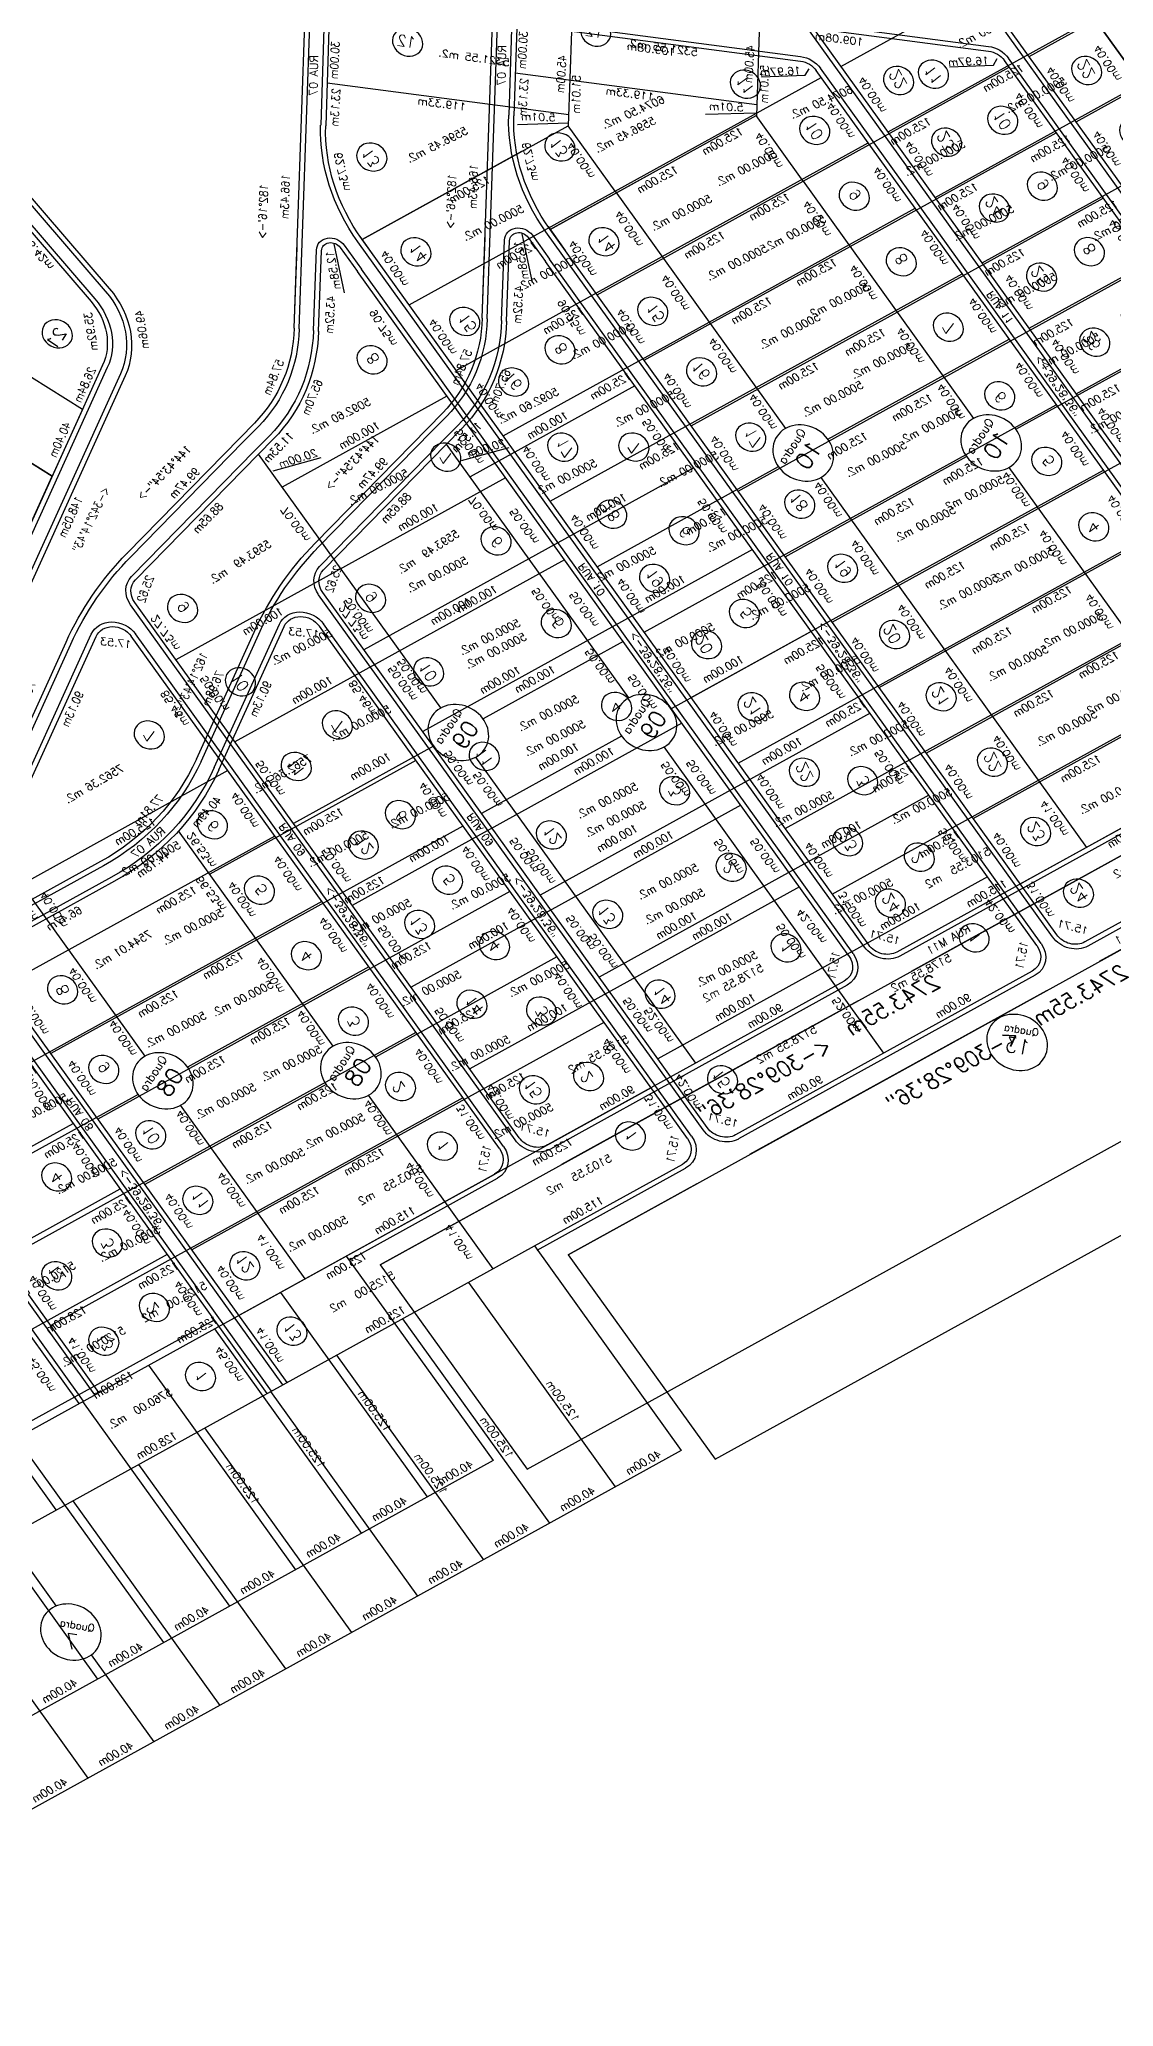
# Model space of a CAD drawing. Extents: x -23785941 to 8798891, y -8418521 to 21897894.
# Drawn here: x 2954872 to 3097321, y 4153745 to 4414754 of the extents above; entities that cross this region are included whole.
import ezdxf
from ezdxf.enums import TextEntityAlignment as Align

# ---------------------------------------------------------------- set-up
doc = ezdxf.new("R2010")
doc.units = 0
doc.header["$MEASUREMENT"] = 0
doc.header["$PDMODE"] = 34
doc.header["$PDSIZE"] = 1
doc.layers.get('0').update_dxf_attribs({"linetype": 'CONTINUOUS'})
for name, color, linetype in [('CALCADA', 3, 'CONTINUOUS'), ('REG60_100', 2, 'CONTINUOUS'), ('RUA', 1, 'CONTINUOUS')]:
    doc.layers.add(name, color=color, linetype=linetype)
doc.styles.add('1_5MM', font='romans.shx', dxfattribs={"height": 6})
doc.styles.add('1MM', font='romans.shx', dxfattribs={"height": 4})
doc.styles.add('2MM', font='romans.shx', dxfattribs={"height": 8})

# ---------------------------------------------------------------- blocks, each defined once
blk = doc.blocks.new('A$C3D774E76')
for p, q in [((-22008.23, -2031.14), (-21899.2, -2270.14)), ((-21833.74, -2284.46), (-21847.6, -2135.05)), ((-21943.6, -2143.95), (-21888.83, -2264.01)), ((-21860.55, -2283.17), (-21712.69, -2290.27)), ((-21833.74, -2284.46), (-21793.39, -2286.39)), ((-21861.13, -2295.15), (-21713.26, -2302.26)), ((-21617.29, -2392.79), (-21546.75, -2352.04)), ((-21020.53, -2363.28), (-21540.05, -2663.45)), ((-21399.78, -2582.41), (-21525.35, -2365.08)), ((-21980.48, -2434.51), (-22136.89, -2369.18)), ((-21611.28, -2403.18), (-21553.73, -2369.93)), ((-21510.73, -2414.37), (-21535.74, -2371.08)), ((-22141.11, -2380.43), (-22087.51, -2402.91)), ((-21384.49, -2383.01), (-21482.33, -2439.54)), ((-22108.84, -2393.97), (-22155.03, -2504)), ((-21288.95, -2518.37), (-21363.99, -2388.49)), ((-21827.74, -2413.4), (-21912.78, -2435.81)), ((-21691.87, -2410.89), (-21768.77, -2407.19)), ((-21727.19, -2539.44), (-21510.73, -2414.37)), ((-21410.17, -2588.41), (-21510.73, -2414.37)), ((-21351.49, -2410.14), (-21462.32, -2474.17)), ((-21980.65, -2434.44), (-22020.76, -2417.84)), ((-21909.72, -2447.41), (-21816.88, -2422.94)), ((-21692.45, -2422.88), (-21779.15, -2418.71)), ((-21586.44, -2533.19), (-21652.25, -2419.3)), ((-22010.69, -2448.02), (-22032, -2432.74)), ((-21985.24, -2445.52), (-22025.34, -2428.93)), ((-21642.03, -2710.83), (-21805.67, -2427.61)), ((-22052.45, -2947.96), (-22348.12, -2436.24)), ((-22042.09, -2442.18), (-22034.73, -2454.92)), ((-22031.7, -2436.18), (-22024.34, -2448.91)), ((-21923.93, -2438.75), (-21912.78, -2435.81)), ((-21923.29, -2441.16), (-21912.14, -2438.22)), ((-21631.64, -2704.82), (-21788.29, -2433.7)), ((-21747.21, -2504.81), (-21638.97, -2442.27)), ((-22181.49, -2450.78), (-22240.32, -2590.92)), ((-22041.22, -2443.7), (-22149.45, -2506.23)), ((-22124.94, -2492.07), (-22041.21, -2443.7)), ((-21815.2, -2810.88), (-22024.34, -2448.91)), ((-21985.11, -2445.58), (-21985.46, -2445.43)), ((-21910.36, -2444.99), (-21921.51, -2447.93)), ((-21909.72, -2447.41), (-21920.87, -2450.35)), ((-21832.18, -2581.62), (-21909.72, -2447.41)), ((-21707.18, -2574.08), (-21490.72, -2449.01)), ((-21331.48, -2444.77), (-21442.31, -2508.81)), ((-21961.29, -2558.05), (-21788.11, -2457.99)), ((-22303.76, -2762.86), (-22473.4, -2469.26)), ((-21986.3, -2514.76), (-21899.71, -2464.73)), ((-22021.2, -2478.33), (-22129.44, -2540.87)), ((-21311.46, -2479.41), (-21422.29, -2543.44)), ((-22196.53, -2486.59), (-22149.37, -2506.37)), ((-21565.95, -2538.67), (-21470.71, -2483.64)), ((-22129.44, -2540.87), (-22149.45, -2506.23)), ((-21936.27, -2601.34), (-21763.1, -2501.29)), ((-22001.19, -2512.97), (-22109.43, -2575.5)), ((-21667.16, -2643.35), (-21450.7, -2518.28)), ((-22129.44, -2540.87), (-22237.67, -2603.4)), ((-22129.44, -2540.87), (-22056.9, -2666.42)), ((-21811.68, -2587.1), (-21738.09, -2544.58)), ((-21981.18, -2547.6), (-22089.41, -2610.14)), ((-21687.17, -2608.71), (-21591.93, -2553.68)), ((-21647.15, -2677.98), (-21430.68, -2552.91)), ((-21518.41, -2650.95), (-21571.44, -2559.16)), ((-22109.43, -2575.5), (-22217.66, -2638.04)), ((-22407.32, -2583.62), (-22303.76, -2762.86)), ((-22222.69, -2577.82), (-22234.63, -2596.16)), ((-21961.17, -2582.24), (-22069.4, -2644.77)), ((-21886.24, -2687.93), (-21713.07, -2587.87)), ((-22042.06, -2941.96), (-22239.76, -2599.79)), ((-22234.63, -2596.16), (-22238.81, -2596.3)), ((-21911.26, -2644.64), (-21837.66, -2602.11)), ((-22248.06, -2609.41), (-22356.29, -2671.94)), ((-22089.41, -2610.14), (-22197.65, -2672.67)), ((-21723.61, -2769.51), (-21817.17, -2607.6)), ((-21941.16, -2616.87), (-22036.4, -2671.9)), ((-21861.23, -2731.22), (-21688.06, -2631.17)), ((-22228.05, -2644.04), (-22336.28, -2706.58)), ((-22069.4, -2644.77), (-22177.64, -2707.31)), ((-21921.15, -2651.51), (-22029.38, -2714.04)), ((-21540.05, -2663.45), (-21617.98, -2708.48)), ((-22208.04, -2678.68), (-22316.27, -2741.21)), ((-21836.22, -2774.52), (-21663.04, -2674.46)), ((-22062.38, -2686.91), (-22157.62, -2741.94)), ((-21901.14, -2686.14), (-22009.37, -2748.68)), ((-21611.98, -2718.87), (-21544.44, -2679.85)), ((-22041.89, -2692.39), (-21928.82, -2888.08)), ((-22188.03, -2713.31), (-22283.27, -2768.34)), ((-22029.38, -2714.04), (-22137.61, -2776.58)), ((-21881.13, -2720.77), (-21989.36, -2783.31)), ((-21801.54, -2814.54), (-21645.69, -2724.49)), ((-21795.54, -2824.93), (-21639.68, -2734.88)), ((-22168.02, -2747.95), (-22276.25, -2810.48)), ((-22009.37, -2748.68), (-22117.6, -2811.21)), ((-21861.11, -2755.41), (-21969.35, -2817.94)), ((-22148, -2782.58), (-22256.24, -2845.12)), ((-21989.36, -2783.31), (-22097.59, -2845.85)), ((-21841.1, -2790.04), (-21949.34, -2852.58)), ((-21969.35, -2817.94), (-22077.58, -2880.48)), ((-22028.4, -2945.61), (-21829.25, -2830.55)), ((-22022.39, -2956), (-21823.25, -2840.94)), ((-21949.34, -2852.58), (-22057.57, -2915.11))]:
    blk.add_line(p, q)
at = {"color": 1}
for p, q in [((-21793.39, -2286.39), (-21807.78, -2131.35)), ((-21793.39, -2286.39), (-21807.78, -2131.35)), ((-21753.04, -2288.33), (-21793.39, -2286.39)), ((-21477.52, -2771.69), (-20958, -2471.52)), ((-21228.34, -2483.35), (-21165.81, -2591.58)), ((-21262.98, -2503.36), (-21241.92, -2539.8)), ((-21297.61, -2523.37), (-21235.08, -2631.61)), ((-21332.24, -2543.38), (-21269.71, -2651.62)), ((-21366.88, -2563.4), (-21304.34, -2671.63)), ((-21227.02, -2565.6), (-21200.44, -2611.6)), ((-21401.51, -2583.41), (-21338.98, -2691.64)), ((-21436.15, -2603.42), (-21373.61, -2711.65)), ((-21470.78, -2623.43), (-21408.25, -2731.66)), ((-21505.42, -2643.44), (-21442.88, -2751.67)), ((-21540.05, -2663.45), (-21477.52, -2771.69)), ((-21544.44, -2679.85), (-22271.76, -3100.08)), ((-21544.44, -2679.85), (-21481.9, -2788.08)), ((-21481.9, -2788.08), (-22209.23, -3208.32))]:
    blk.add_line(p, q, dxfattribs=at)
blk.add_lwpolyline([(-21767.95, -2127.65), (-21807.78, -2131.35), (-21793.39, -2286.39), (-21753.04, -2288.33)], close=True)
for centre in [(-21864.37, -2256.77), (-21544.88, -2405.23), (-22149.34, -2419.19), (-22084.03, -2429.51), (-21516.52, -2440.51), (-21814.99, -2449.37), (-21451.88, -2444.39), (-22048.95, -2469.41), (-21744.6, -2463.36), (-21984.89, -2474.79), (-21496.51, -2475.14), (-21432.5, -2480.71), (-21793.84, -2490.42), (-22027.35, -2505.75), (-21716.8, -2510.28), (-21476.49, -2509.78), (-21413.04, -2515.13), (-21956.16, -2527.9), (-21766.72, -2533.04), (-22010.19, -2540.06), (-21696.79, -2544.92), (-21456.48, -2544.41), (-21390.99, -2550.18), (-22215, -2572.59), (-21928.07, -2567.98), (-21990.86, -2575.55), (-21745.39, -2579.15), (-21676.78, -2579.55), (-21436.47, -2579.05), (-21970.57, -2611.4), (-22210.11, -2612.45), (-21902.94, -2612.12), (-21720.96, -2620.86), (-21656.77, -2614.18), (-22255.87, -2637.11), (-22187.97, -2644), (-21950.15, -2643.97), (-21636.76, -2648.82), (-21877.81, -2656.26), (-21695.23, -2660.96), (-22238, -2671.31), (-22167.96, -2678.63), (-21930.99, -2680.88), (-21618.34, -2679.94), (-21851.38, -2699.81), (-22217.99, -2706.38), (-22147.95, -2713.26), (-21912.48, -2714.58), (-21669.37, -2706.67), (-22196.26, -2741.87), (-21828.4, -2740.98), (-22127.46, -2750.5), (-21893.53, -2751.04), (-22177.97, -2779.07), (-22107.45, -2785.14), (-21870.63, -2784.9), (-21802.97, -2782.32), (-22087.43, -2819.77), (-21851.49, -2816.9)]:
    blk.add_circle(centre, 7.5)
at = {"color": 5}
for centre in [(-21578.94, -2546.18), (-21232.93, -2551.81), (-21824.67, -2594.61), (-22049.39, -2679.41), (-21815.71, -2901.94)]:
    blk.add_circle(centre, 15, dxfattribs=at)
at = {"color": 0}
for centre, radius, start, end in [((-21858.98, -2250.39), 44.81, 204.5223, 267.25008), ((-22124.94, -2492.07), 96.7, 30.01869, 67.22869), ((-21778.11, -2601.73), 194.76, 87.25008, 104.76369), ((-21814.33, -2432.61), 10, 30.01869, 104.76369), ((-21779.63, -2428.7), 10, 87.24748, 210.01849), ((-22027.29, -2433.63), 5.09, 67.52123, 210.01869), ((-21946.07, -2354.74), 86.87, 246.66132, 284.76377), ((-21946.07, -2354.74), 98.87, 246.66132, 284.76377)]:
    blk.add_arc(centre, radius, start, end, dxfattribs=at)
for centre, radius, start, end in [((-21858.98, -2250.39), 32.81, 204.5223, 267.25008), ((-21685.35, -2275), 136.05, 267.25008, 300.01869), ((-21685.35, -2275), 148.05, 267.25008, 300.01869), ((-22231.1, -2594.79), 10, 157.22869, 210.01869), ((-21622.98, -2699.82), 10, 210.01869, 300.01869), ((-21650.69, -2715.83), 10, 300.01869, 30.01869), ((-21806.54, -2805.88), 10, 210.01869, 300.01869), ((-21834.25, -2821.89), 10, 300.01869, 30.01869)]:
    blk.add_arc(centre, radius, start, end)
for p in [(-21899.75, -2268.99), (-21888.83, -2264.01), (-21860.55, -2283.17), (-21861.13, -2295.15), (-22082.87, -2391.85), (-21617.29, -2392.79), (-22087.51, -2402.91), (-21611.28, -2403.18), (-21827.74, -2413.4), (-21768.77, -2407.19), (-21691.87, -2410.88), (-22020.76, -2417.84), (-21779.15, -2418.71), (-21769.34, -2419.18), (-21692.45, -2422.87), (-22025.34, -2428.93), (-21824.68, -2425), (-22031.7, -2436.18), (-21980.48, -2434.51), (-21923.93, -2438.75), (-21801.99, -2433.99), (-21788.29, -2433.7), (-21985.24, -2445.52), (-21920.87, -2450.35), (-22129.44, -2540.87), (-22238.7, -2587.07), (-22237.67, -2603.4), (-21631.64, -2704.82), (-21642.03, -2710.83), (-21617.98, -2708.48), (-21645.69, -2724.49), (-21815.2, -2810.88), (-21825.59, -2816.89), (-21801.54, -2814.54), (-21829.25, -2830.55)]:
    blk.add_point(p)
at = {"layer": 'CALCADA'}
for p, q in [((-22005.96, -2030.1), (-21896.93, -2269.11)), ((-21945.87, -2144.99), (-21891.1, -2265.05)), ((-21860.67, -2285.66), (-21712.81, -2292.77)), ((-21861.01, -2292.66), (-21713.14, -2299.76)), ((-21616.04, -2394.96), (-21545.5, -2354.2)), ((-21401.95, -2583.66), (-21527.51, -2366.33)), ((-21981.45, -2436.81), (-22137.85, -2371.48)), ((-21612.53, -2401.02), (-21554.98, -2367.77)), ((-21508.56, -2413.12), (-21533.58, -2369.83)), ((-22140.14, -2378.13), (-22086.55, -2400.61)), ((-21691.99, -2413.39), (-21768.89, -2409.69)), ((-21408.01, -2587.16), (-21508.56, -2413.12)), ((-21827.1, -2415.81), (-21912.14, -2438.22)), ((-21910.36, -2444.99), (-21817.51, -2420.53)), ((-21692.33, -2420.38), (-21779.03, -2416.21)), ((-21984.28, -2443.21), (-22024.39, -2426.62)), ((-21639.87, -2709.58), (-21803.5, -2426.36)), ((-22050.29, -2946.71), (-22345.95, -2434.98)), ((-21823.43, -2815.63), (-22039.05, -2442.45)), ((-22033.87, -2437.43), (-22026.51, -2450.16)), ((-21633.81, -2706.07), (-21790.46, -2434.95)), ((-22183.8, -2449.81), (-22242.62, -2589.95)), ((-21825.59, -2816.89), (-22041.22, -2443.7)), ((-21817.37, -2812.13), (-22026.51, -2450.16)), ((-22044.22, -2943.21), (-22241.92, -2601.04)), ((-21538.8, -2665.62), (-21616.73, -2710.64)), ((-21800.29, -2816.7), (-21644.44, -2726.65)), ((-22027.15, -2947.78), (-21828, -2832.71))]:
    blk.add_line(p, q, dxfattribs=at)
for centre, radius, start, end in [((-21858.98, -2250.39), 42.31, 204.5223, 267.25008), ((-21858.98, -2250.39), 35.31, 204.5223, 267.25008), ((-21685.35, -2275), 138.55, 267.25008, 300.01869), ((-22124.94, -2492.07), 99.2, 30.01869, 67.22869), ((-21685.35, -2275), 145.55, 267.25008, 300.01869), ((-21778.11, -2601.73), 192.26, 87.25008, 104.76369), ((-21779.63, -2428.7), 12.5, 87.24748, 210.01849), ((-21946.07, -2354.74), 89.37, 246.66132, 284.76377), ((-21946.07, -2354.74), 96.37, 246.66132, 284.76377), ((-22231.1, -2594.79), 12.5, 157.22869, 210.01869), ((-21622.98, -2699.82), 12.5, 210.01869, 300.01869), ((-21650.69, -2715.83), 12.5, 300.01869, 30.01869), ((-21806.54, -2805.88), 12.5, 210.01869, 300.01869), ((-21834.25, -2821.89), 12.5, 300.01869, 30.01869)]:
    blk.add_arc(centre, radius, start, end, dxfattribs=at)
at = {"layer": 'CALCADA', "color": 0}
for centre, radius, start, end in [((-21814.33, -2432.61), 12.5, 30.01869, 104.76369), ((-22027.29, -2433.63), 7.59, 67.52123, 210.01869)]:
    blk.add_arc(centre, radius, start, end, dxfattribs=at)
at = {"layer": 'REG60_100'}
for p, q in [((-21923.81, -2474.77), (-21905.24, -2457.3)), ((-22150.75, -2505.75), (-22137.01, -2484.38))]:
    blk.add_line(p, q, dxfattribs=at)
at = {"color": 1, "style": '1MM'}
for s, rotation, p in [('<-342°14\'43"', 358.43936, (-21782.17, -2312.47)), ('162%%d14\'43"->', 357.25008, (-21726.4, -2391.67)), ('144%%d43\'54"->', 14.76369, (-21876.91, -2411.29)), ('<-39%%d28\'36" ', 300.39386, (-21461.87, -2486.98)), ('<-39%%d28\'36" ', 300.39386, (-21705.48, -2589.9)), ('<-39%%d28\'36" ', 300.39386, (-21907.75, -2663.13)), ('<-39%%d28\'36" ', 300.39386, (-22146.3, -2774.34))]:
    blk.add_text(s, height=4, rotation=rotation, dxfattribs=at).set_placement(p, align=Align.MIDDLE)
at = {"style": '1MM'}
for s, rotation, p in [('40.00m', 30.01869, (-21150.49, -2578.11)), ('40.00m', 30.01869, (-21185.12, -2598.12)), ('40.00m', 30.01869, (-21219.76, -2618.14)), ('40.00m', 30.01869, (-21254.39, -2638.15)), ('125.00m', 30.01869, (-21591.03, -2650.18)), ('125.00m', 120.01869, (-21402.34, -2669.92)), ('40.00m', 30.01869, (-21289.03, -2658.16)), ('125.00m', 120.01869, (-21436.98, -2689.94)), ('40.00m', 30.01869, (-21323.66, -2678.17)), ('40.00m', 30.01869, (-21358.29, -2698.18)), ('125.00m', 120.01869, (-21471.61, -2709.95)), ('40.00m', 30.01869, (-21392.93, -2718.19)), ('40.00m', 30.01869, (-21427.56, -2738.2)), ('40.00m', 30.01869, (-21462.2, -2758.21))]:
    blk.add_text(s, height=4, rotation=rotation, dxfattribs=at).set_placement(p, align=Align.MIDDLE)
at = {"char_height": 6, "attachment_point": 1, "style": '1_5MM'}
for s, insert, rotation in [('21', (-21868.21, -2254.75), 5.38052), ('12', (-22154, -2422.02), 69.49536), ('13', (-22082.9, -2423.75), 298.09885), ('14', (-22048.68, -2465.2), 299.42134), ('10', (-21496.36, -2469.66), 300.86229), ('10', (-21793.45, -2484.71), 301.64702), ('15', (-22026.87, -2501.85), 298.6081), ('16', (-22009.73, -2534.23), 294.52284), ('11', (-21765.76, -2527.69), 298.51353), ('11', (-22214.04, -2567.23), 298.51353), ('17', (-21991.53, -2571.34), 305.83036), ('12', (-21744.82, -2574.17), 297.64476), ('13', (-21435.8, -2574.06), 296.72528), ('10', (-22209.72, -2606.73), 301.64702), ('18', (-21970.42, -2605.18), 294.52259), ('13', (-21719.83, -2615.1), 298.09885), ('22', (-22256.53, -2631.02), 305.83045), ('14', (-21694.96, -2656.75), 299.42134), ('23', (-22238.43, -2665.21), 304.52911), ('20', (-21930.78, -2674.21), 305.83051), ('24', (-22218.4, -2700.54), 300.42822), ('15', (-21668.95, -2700.49), 298.6081), ('21', (-21912.09, -2708.9), 300.86223), ('22', (-21894.23, -2745.49), 309.3778), ('23', (-21870.59, -2779.66), 300.86214), ('24', (-21851.44, -2811.65), 300.86214)]:
    blk.add_mtext(s, dxfattribs=dict(at, insert=insert, rotation=rotation))
for s, insert, width, rotation in [('8', (-21543.99, -2401.69), 3.677, 311.61983), ('9', (-21515.81, -2437.05), 5.883, 297.01219), ('9', (-21814.11, -2446.28), 7.631, 297.06745), ('4', (-21449.87, -2441), 5.226, 298.54984), ('7', (-21743.38, -2460.34), 3.942, 306.6149), ('8', (-21984, -2471.69), 7.631, 297.06745), ('3', (-21431.54, -2477.34), 7.465, 312.12015), ('11', (-21476.84, -2505.36), 25, 297.64467), ('6', (-21714.21, -2507.87), 3.942, 288.92293), ('2', (-21410.43, -2511.18), 11.198, 297.64789), ('7', (-21954.95, -2524.88), 3.942, 306.6149), ('5', (-21695.53, -2542.48), 8.212, 292.44243), ('12', (-21456.99, -2538.44), 25, 299.3663), ('1', (-21389.76, -2547.14), 5.972, 298.72561), ('6', (-21925.48, -2565.57), 3.942, 288.92293), ('4', (-21674.77, -2576.17), 5.226, 298.54984), ('5', (-21901.68, -2609.69), 8.212, 292.44243), ('3', (-21655.81, -2610.82), 7.465, 312.12015), ('19', (-21949.84, -2638.65), 16, 299.42134), ('9', (-22187.08, -2640.9), 7.631, 297.06745), ('2', (-21634.14, -2644.87), 11.198, 297.64789), ('4', (-21875.8, -2652.88), 5.226, 298.54984), ('8', (-22167.76, -2674.74), 4.927, 301.55036), ('1', (-21617.11, -2676.91), 5.972, 298.72561), ('3', (-21850.42, -2696.45), 7.465, 312.12015), ('7', (-22146.73, -2710.25), 3.942, 306.6149), ('25', (-22195.84, -2735.51), 16, 297.64477), ('2', (-21825.78, -2737.03), 11.198, 297.64789), ('6', (-22124.87, -2748.09), 3.942, 288.92293), ('26', (-22177.25, -2771.98), 25, 299.42132), ('5', (-22106.18, -2782.7), 8.212, 292.44243), ('1', (-21801.74, -2779.29), 5.972, 298.72561), ('4', (-22085.42, -2816.39), 5.226, 298.54984)]:
    blk.add_mtext(s, dxfattribs=dict(at, insert=insert, width=width, rotation=rotation))
at = {"color": 1, "char_height": 4, "attachment_point": 1, "style": '1MM'}
for insert, rotation in [((-21591.22, -2539.41), 5.03393), ((-21242.8, -2560.53), 69.49536), ((-21836.31, -2587.92), 5.03393), ((-22060.91, -2672.07), 5.03393), ((-21827.93, -2908.45), 69.49536)]:
    blk.add_mtext('Quadra', dxfattribs=dict(at, insert=insert, rotation=rotation))
at = {"color": 1, "char_height": 8, "attachment_point": 1, "style": '2MM'}
for s, insert, width, rotation in [('08', (-21588.35, -2546.19), 20.682, 5.03393), ('7', (-21233.33, -2555.84), 8.716, 69.49536), ('09', (-21833.44, -2594.7), 20.682, 5.03393), ('10', (-22058.04, -2678.85), 20.682, 5.03393), ('13', (-21820.21, -2907.75), 17.5, 69.49536)]:
    blk.add_mtext(s, dxfattribs=dict(at, insert=insert, width=width, rotation=rotation))
at = {"layer": 'REG60_100', "style": '1MM'}
for s, rotation, p in [('68.42m', 295.01444, (-21899.06, -2230.61)), ('35.92m', 326.96965, (-21873.89, -2270.65)), ('26.84m', 357.25008, (-21846.48, -2279.82)), ('40.40m', 357.25008, (-21813.37, -2281.43)), ('49.06m', 326.96965, (-21887.88, -2292.07)), ('148.05m', 357.25008, (-21778.19, -2303.14)), ('66.47m', 30.0223, (-21580.51, -2390.02)), ('30.00m', 338.2324, (-22121.81, -2392.04)), ('166.43m', 337.33508, (-22042.37, -2401.37)), ('45.00m', 302.74775, (-21524.4, -2399.47)), ('23.13m', 338.2324, (-22098.82, -2402.87)), ('76.98m', 356.98202, (-21730.65, -2402.16)), ('77.81m', 13.63452, (-21654.81, -2401.83)), ('62.73m', 323.72879, (-22069.05, -2420.17)), ('44.18m', 23.94912, (-21629.89, -2415.78)), ('40.00m', 302.77776, (-21487.91, -2418.59)), ('99.47m', 14.76369, (-21876.85, -2422.2)), ('17.53', 65.68538, (-21781.21, -2428.75)), ('90.13m', 357.25008, (-21737.66, -2424.7)), ('40.49m', 13.63452, (-21668.93, -2426.88)), ('12.58m', 325.46319, (-22018.63, -2438.38)), ('25.62', 353.70366, (-21814.99, -2429.16)), ('26.53m', 299.35181, (-21648.59, -2433.46)), ('40.00m', 302.77776, (-21506.39, -2433.14)), ('119.33m', 67.22175, (-22128.01, -2447.68)), ('43.52m', 338.7065, (-21996.11, -2446.81)), ('57.84m', 355.71258, (-21951.19, -2436.52)), ('88.65m', 14.76369, (-21865.84, -2439.98)), ('27.73m', 300.01869, (-21798.54, -2447.61)), ('66.53m', 297.34172, (-21629.81, -2447.14)), ('11.53m', 15.24111, (-21918.5, -2454.41)), ('125.00m', 30.01869, (-21562.85, -2449.1)), ('40.00m', 302.77776, (-21467.19, -2453.28)), ('40.00m', 302.77776, (-22035.19, -2464.13)), ('65.70m', 355.71258, (-21951.32, -2457.48)), ('20.00m', 40.74504, (-21918.02, -2465.29)), ('85.46m', 302.0038, (-21763.95, -2468.44)), ('40.00m', 302.77776, (-21634.62, -2461.67)), ('40.00m', 302.77776, (-21485.67, -2467.82)), ('90.75m', 303.29224, (-22003.23, -2472.63)), ('70.00m', 298.93774, (-21884.9, -2478.89)), ('125.00m', 30.01869, (-22093.33, -2478.43)), ('100.00m', 30.01869, (-21945.01, -2486.28)), ('100.00m', 30.01869, (-21829.41, -2486.47)), ('50.00m', 300.01869, (-21781.47, -2482.15)), ('125.00m', 30.01869, (-21694.03, -2478.89)), ('125.00m', 30.01869, (-21542.84, -2483.74)), ('128.00m', 30.01869, (-21384.89, -2480.26)), ('45.00m', 339.25478, (-22172.82, -2491.78)), ('5.01m', 61.68961, (-22146.2, -2491.7)), ('40.00m', 302.77776, (-21604.94, -2490.76)), ('40.00m', 302.77776, (-21447.59, -2489.64)), ('51.01m', 336.4462, (-22166.72, -2502.71)), ('40.00m', 302.77776, (-22014.06, -2499.86)), ('40.00m', 302.77776, (-21466.07, -2504.18)), ('125.00m', 30.01869, (-22073.32, -2513.07)), ('125.00m', 30.01869, (-21671.08, -2511.64)), ('128.00m', 30.01869, (-21364.88, -2514.89)), ('109.08m', 67.22869, (-22208.18, -2524.69)), ('40.00m', 302.77776, (-22135.55, -2519.52)), ('50.00m', 300.01869, (-21856.18, -2525.99)), ('100.00m', 30.01869, (-21808.39, -2522.84)), ('50.00m', 300.01869, (-21754.15, -2524.72)), ('40.00m', 302.77776, (-21732.05, -2520.97)), ('40.00m', 302.77776, (-21589.4, -2519.71)), ('125.00m', 30.01869, (-21522.82, -2518.37)), ('40.00m', 302.77776, (-21994.56, -2533.96)), ('50.00m', 300.01869, (-21967.07, -2535.62)), ('100.00m', 30.01869, (-21920, -2529.57)), ('40.00m', 302.77776, (-21425.75, -2527.68)), ('40.00m', 302.77776, (-21444.23, -2542.23)), ('125.00m', 30.01869, (-22053.31, -2547.7)), ('40.00m', 302.77776, (-21711.89, -2553.41)), ('125.00m', 30.01869, (-21651.07, -2546.27)), ('125.00m', 30.01869, (-21502.81, -2553.01)), ('128.00m', 30.01869, (-21346.37, -2546.92)), ('40.00m', 302.77776, (-22114.42, -2555.24)), ('50.00m', 300.01869, (-21840.03, -2562.35)), ('45.00m', 301.86814, (-21404.11, -2559.84)), ('40.00m', 302.77776, (-21975.86, -2568.06)), ('100.00m', 30.01869, (-21785.88, -2564.74)), ('50.00m', 300.01869, (-21728.39, -2572.27)), ('40.00m', 302.77776, (-21562.55, -2568.32)), ('41.00m', 303.20174, (-21423.84, -2572.8)), ('125.00m', 30.01869, (-22181.56, -2575.6)), ('50.00m', 300.01869, (-21942.27, -2576.91)), ('100.00m', 30.01869, (-21894.98, -2572.86)), ('125.00m', 30.01869, (-21631.06, -2580.91)), ('16.97m', 56.42526, (-22230.32, -2584.9)), ('40.00m', 302.77776, (-22094.92, -2589.34)), ('125.00m', 30.01869, (-22033.3, -2582.34)), ('40.00m', 302.77776, (-21693.41, -2586.42)), ('125.00m', 30.01869, (-21482.8, -2587.64)), ('40.00m', 302.77776, (-21542.78, -2599.85)), ('40.00m', 302.77776, (-21954.73, -2603.79)), ('100.00m', 30.01869, (-21760.86, -2608.03)), ('125.00m', 30.01869, (-22161.54, -2610.24)), ('125.00m', 30.01869, (-22011.5, -2618.69)), ('50.00m', 300.01869, (-21916.79, -2620.94)), ('100.00m', 30.01869, (-21870.59, -2615.5)), ('50.00m', 300.01869, (-21804.14, -2619.91)), ('50.00m', 300.01869, (-21704.87, -2613.67)), ('40.00m', 302.77776, (-21673.25, -2621.1)), ('125.00m', 30.01869, (-21611.05, -2615.54)), ('125.00m', 30.01869, (-21466.29, -2616.21)), ('40.00m', 302.77776, (-22241.99, -2629.2)), ('40.00m', 302.77776, (-22221.35, -2621.47)), ('40.00m', 302.77776, (-22076.22, -2623.44)), ('41.00m', 303.20174, (-21522.4, -2630.42)), ('40.00m', 302.77776, (-21935.23, -2637.89)), ('125.00m', 30.01869, (-22141.53, -2644.87)), ('40.00m', 302.77776, (-22201.84, -2655.57)), ('40.00m', 302.77776, (-22059.06, -2653.18)), ('125.00m', 30.01869, (-21991.49, -2653.32)), ('50.00m', 300.01869, (-21779.94, -2659.77)), ('100.00m', 30.01869, (-21733.35, -2652.72)), ('50.00m', 300.01869, (-21679.11, -2656.19)), ('40.00m', 302.77776, (-21653.66, -2656.35)), ('125.00m', 30.01869, (-21591.03, -2650.18)), ('40.00m', 302.77776, (-22222.48, -2663.3)), ('50.00m', 300.01869, (-21891.31, -2664.29)), ('100.00m', 30.01869, (-21845.57, -2658.79)), ('40.00m', 302.77776, (-21913.28, -2672.8)), ('115.00m', 30.01869, (-21570.19, -2676.25)), ('125.00m', 30.01869, (-22284.11, -2681.26)), ('125.00m', 30.01869, (-22119.73, -2681.22)), ('31.00m', 302.14168, (-21636.88, -2686.75)), ('40.00m', 302.77776, (-22183.15, -2689.67)), ('125.00m', 30.01869, (-21973.31, -2689.09)), ('42.00m', 304.34277, (-21654.51, -2694.91)), ('40.00m', 302.77776, (-22203.79, -2697.4)), ('40.00m', 302.77776, (-22032.66, -2700.53)), ('100.00m', 30.01869, (-21819.93, -2702.74)), ('50.00m', 300.01869, (-21754.46, -2705.19)), ('100.00m', 30.01869, (-21708.33, -2696.01)), ('15.71', 345.01869, (-21622.72, -2700.78)), ('40.00m', 302.77776, (-21893.78, -2706.9)), ('50.00m', 300.01869, (-21864.45, -2708.33)), ('40.00m', 302.77776, (-22317.58, -2722.47)), ('125.00m', 30.01869, (-22261.72, -2717.01)), ('40.00m', 302.77776, (-22162.02, -2725.4)), ('125.00m', 30.01869, (-22099.72, -2715.86)), ('15.71', 75.01869, (-21649.82, -2715.83)), ('40.00m', 302.77776, (-22013.65, -2729.14)), ('125.00m', 30.01869, (-21953.29, -2723.73)), ('40.00m', 302.77776, (-22182.66, -2735.71)), ('40.00m', 302.77776, (-21875.09, -2741)), ('52.00m', 300.01869, (-21732.55, -2745.38)), ('125.00m', 30.01869, (-22241.71, -2751.65)), ('125.00m', 30.01869, (-22081.54, -2751.63)), ('50.00m', 300.01869, (-21842.4, -2753.05)), ('100.00m', 30.01869, (-21794.92, -2746.04)), ('90.00m', 30.01869, (-21686.65, -2743.53)), ('40.00m', 302.77776, (-22142.51, -2759.5)), ('40.00m', 302.77776, (-21994.14, -2763.24)), ('125.00m', 30.01869, (-21933.24, -2755.51)), ('40.00m', 302.77776, (-22163.15, -2769.81)), ('40.00m', 302.77776, (-21853.96, -2776.73)), ('125.00m', 30.01869, (-22061.53, -2786.26)), ('42.00m', 297.62956, (-21819.86, -2788.44)), ('90.00m', 30.01869, (-21764.58, -2788.56)), ('40.00m', 302.77776, (-22120.57, -2794.41)), ('40.00m', 302.77776, (-21975.45, -2797.34)), ('125.00m', 30.01869, (-21913.23, -2790.14)), ('31.00m', 302.95393, (-21838.41, -2802.17)), ('40.00m', 302.77776, (-22141.21, -2804.72)), ('125.00m', 30.01869, (-22041.48, -2818.04)), ('15.71', 345.01869, (-21806.45, -2806.48)), ('40.00m', 302.77776, (-22101.06, -2828.51)), ('125.00m', 30.01869, (-21893.22, -2824.78)), ('15.71', 75.01869, (-21833.49, -2822.16)), ('40.00m', 302.77776, (-21954.32, -2833.07)), ('125.00m', 30.01869, (-22021.46, -2852.68)), ('115.00m', 30.01869, (-21881.04, -2855.85)), ('41.00m', 301.45132, (-21934.63, -2867.96))]:
    blk.add_text(s, height=4, rotation=rotation, dxfattribs=at).set_placement(p, align=Align.MIDDLE)
for s, rotation, p in [(' 7544.01 m2.', 28.83406, (-21579.35, -2425.12)), ('5321.55 m2.', 67.74953, (-22155.76, -2452.08)), (' 7562.36 m2.', 28.83406, (-21706.11, -2454.05)), ('5596.45 m2.', 32.20035, (-22104.82, -2457.11)), ('5120.00  m2.', 30.06347, (-21395.44, -2464.61)), ('5593.49  m2.', 26.49211, (-21850.82, -2466.21)), ('5000.00 m2.', 32.20035, (-21552.46, -2464.83)), ('5092.60 m2.', 32.20035, (-21947.47, -2476.13)), ('5000.00 m2.', 32.20035, (-22080.94, -2498.43)), ('5000.00 m2.', 32.20035, (-21682.16, -2493.81)), ('5000.00 m2.', 32.20035, (-21530.18, -2501.98)), ('5120.00  m2.', 30.06347, (-21376.43, -2500.34)), ('5000.00 m2.', 32.20035, (-21922.34, -2508.34)), ('5000.00 m2.', 32.20035, (-21824.6, -2511.28)), ('5000.00 m2.', 32.20035, (-21659.96, -2527.23)), ('6074.50 m2.', 35.19236, (-22170.69, -2533.42)), ('5000.00 m2.', 32.20035, (-22070.85, -2533.26)), ('5000.00 m2.', 32.20035, (-21510.89, -2537.27)), ('5760.00  m2.', 30.01869, (-21358.08, -2534.11)), ('5000.00 m2.', 32.20035, (-21894.66, -2552.93)), ('5000.00 m2.', 32.20035, (-21802.28, -2553.24)), ('5000.00 m2.', 32.20035, (-21637.68, -2564.38)), ('5000.00 m2.', 32.20035, (-22050.75, -2570.99)), ('5000.00 m2.', 32.20035, (-21488.7, -2570.69)), ('5000.00 m2.', 32.20035, (-22172.38, -2594.22)), ('5000.00 m2.', 32.20035, (-21872.34, -2594.89)), ('5000.00 m2.', 32.20035, (-22028.55, -2604.42)), ('5000.00 m2.', 32.20035, (-21774.6, -2597.83)), ('5000.00 m2.', 32.20035, (-21618.4, -2599.66)), ('5000.00 m2.', 32.20035, (-22153.1, -2629.51)), ('5000.00 m2.', 32.20035, (-21596.2, -2633.09)), ('5000.00 m2.', 32.20035, (-22010.24, -2636.39)), ('5000.00 m2.', 32.20035, (-21844.67, -2639.48)), ('5000.00 m2.', 32.20035, (-21750.47, -2641.73)), ('5000.00 m2.', 32.20035, (-22130.9, -2662.93)), ('5000.00 m2.', 32.20035, (-22301.27, -2666.1)), ('5000.00 m2.', 32.20035, (-21990.96, -2671.67)), ('5000.00 m2.', 32.20035, (-21820.54, -2683.38)), ('5000.00 m2.', 32.20035, (-21722.8, -2686.32)), ('5000.00 m2.', 32.20035, (-22281.98, -2701.39)), ('5000.00 m2.', 32.20035, (-22112.59, -2694.9)), ('5000.00 m2.', 32.20035, (-21968.76, -2705.1)), ('5000.00 m2.', 32.20035, (-21792.86, -2727.97)), ('5000.00 m2.', 32.20035, (-22259.78, -2734.81)), ('5000.00 m2.', 32.20035, (-22093.3, -2730.19)), ('5000.00 m2.', 32.20035, (-21946.48, -2742.24)), ('5000.00 m2.', 32.20035, (-22241.47, -2766.78)), ('5000.00 m2.', 32.20035, (-22071.11, -2763.61)), ('5000.00 m2.', 32.20035, (-21927.19, -2777.53)), ('5000.00 m2.', 32.20035, (-22048.83, -2800.76)), ('5000.00 m2.', 32.20035, (-21904.99, -2810.96)), ('5000.00 m2.', 32.20035, (-22029.54, -2836.05)), ('5000.00 m2.', 32.20035, (-22007.34, -2869.47))]:
    blk.add_text(s, height=4, rotation=rotation, dxfattribs=at).set_placement(p, align=Align.BOTTOM_CENTER)
at = {"layer": 'REG60_100', "char_height": 4, "width": 69.819, "attachment_point": 1, "rotation": 30.24561, "style": '1MM'}
for s, insert in [('5125.00  m2', (-21491.63, -2608.37)), ('5103.55  m2', (-21604.26, -2674.65)), ('5178.55 m2', (-21719.62, -2733.41)), ('5178.55 m2', (-21788.94, -2774.9)), ('5103.55  m2', (-21903.95, -2845.83))]:
    blk.add_mtext(s, dxfattribs=dict(at, insert=insert))
at = {"layer": 'RUA'}
for s, height, rotation, style, p in [("182%%d16'->", 4, 337.71583, '1MM', (-22029.45, -2395.25)), ('<-309%%d28\'36"', 8, 30.01869, '2MM', (-21733.67, -2802.74)), ('2743.55m', 8, 30.01869, '2MM', (-21802.6, -2840.46))]:
    blk.add_text(s, height=height, rotation=rotation, dxfattribs=dict(at, style=style)).set_placement(p, align=Align.MIDDLE)
at = {"layer": 'RUA', "char_height": 4, "attachment_point": 1, "style": '1_5MM'}
for s, insert, width, rotation in [('RUA 07', (-22118.1, -2380.43), 808.839, 336.58064), ('RUA 07', (-21650.05, -2410.69), 808.839, 18.88275), ('RUA 08', (-21491.22, -2431.41), 808.839, 300.07757), ('RUA 09', (-21732.74, -2538.81), 808.839, 300.81365), ('RUA 10', (-21936.42, -2608.49), 808.839, 300.30823), ('RUA 11', (-22173.7, -2722.06), 808.839, 300.62671), ('RUA M11', (-21860.93, -2854.34), 69.952, 29.07676)]:
    blk.add_mtext(s, dxfattribs=dict(at, insert=insert, width=width, rotation=rotation))

msp = doc.modelspace()

# ---------------------------------------------------------------- block references
at = {"linetype": 'Continuous', "xscale": 240.4782668173248, "yscale": -275.6364145158877, "zscale": 240.4782668173248, "rotation": 242.429606072689}
for p in [(-52668, 1427), (-27732, 2762)]:
    msp.add_blockref('A$C3D774E76', p, dxfattribs=at)

doc.saveas('drawing.dxf')
